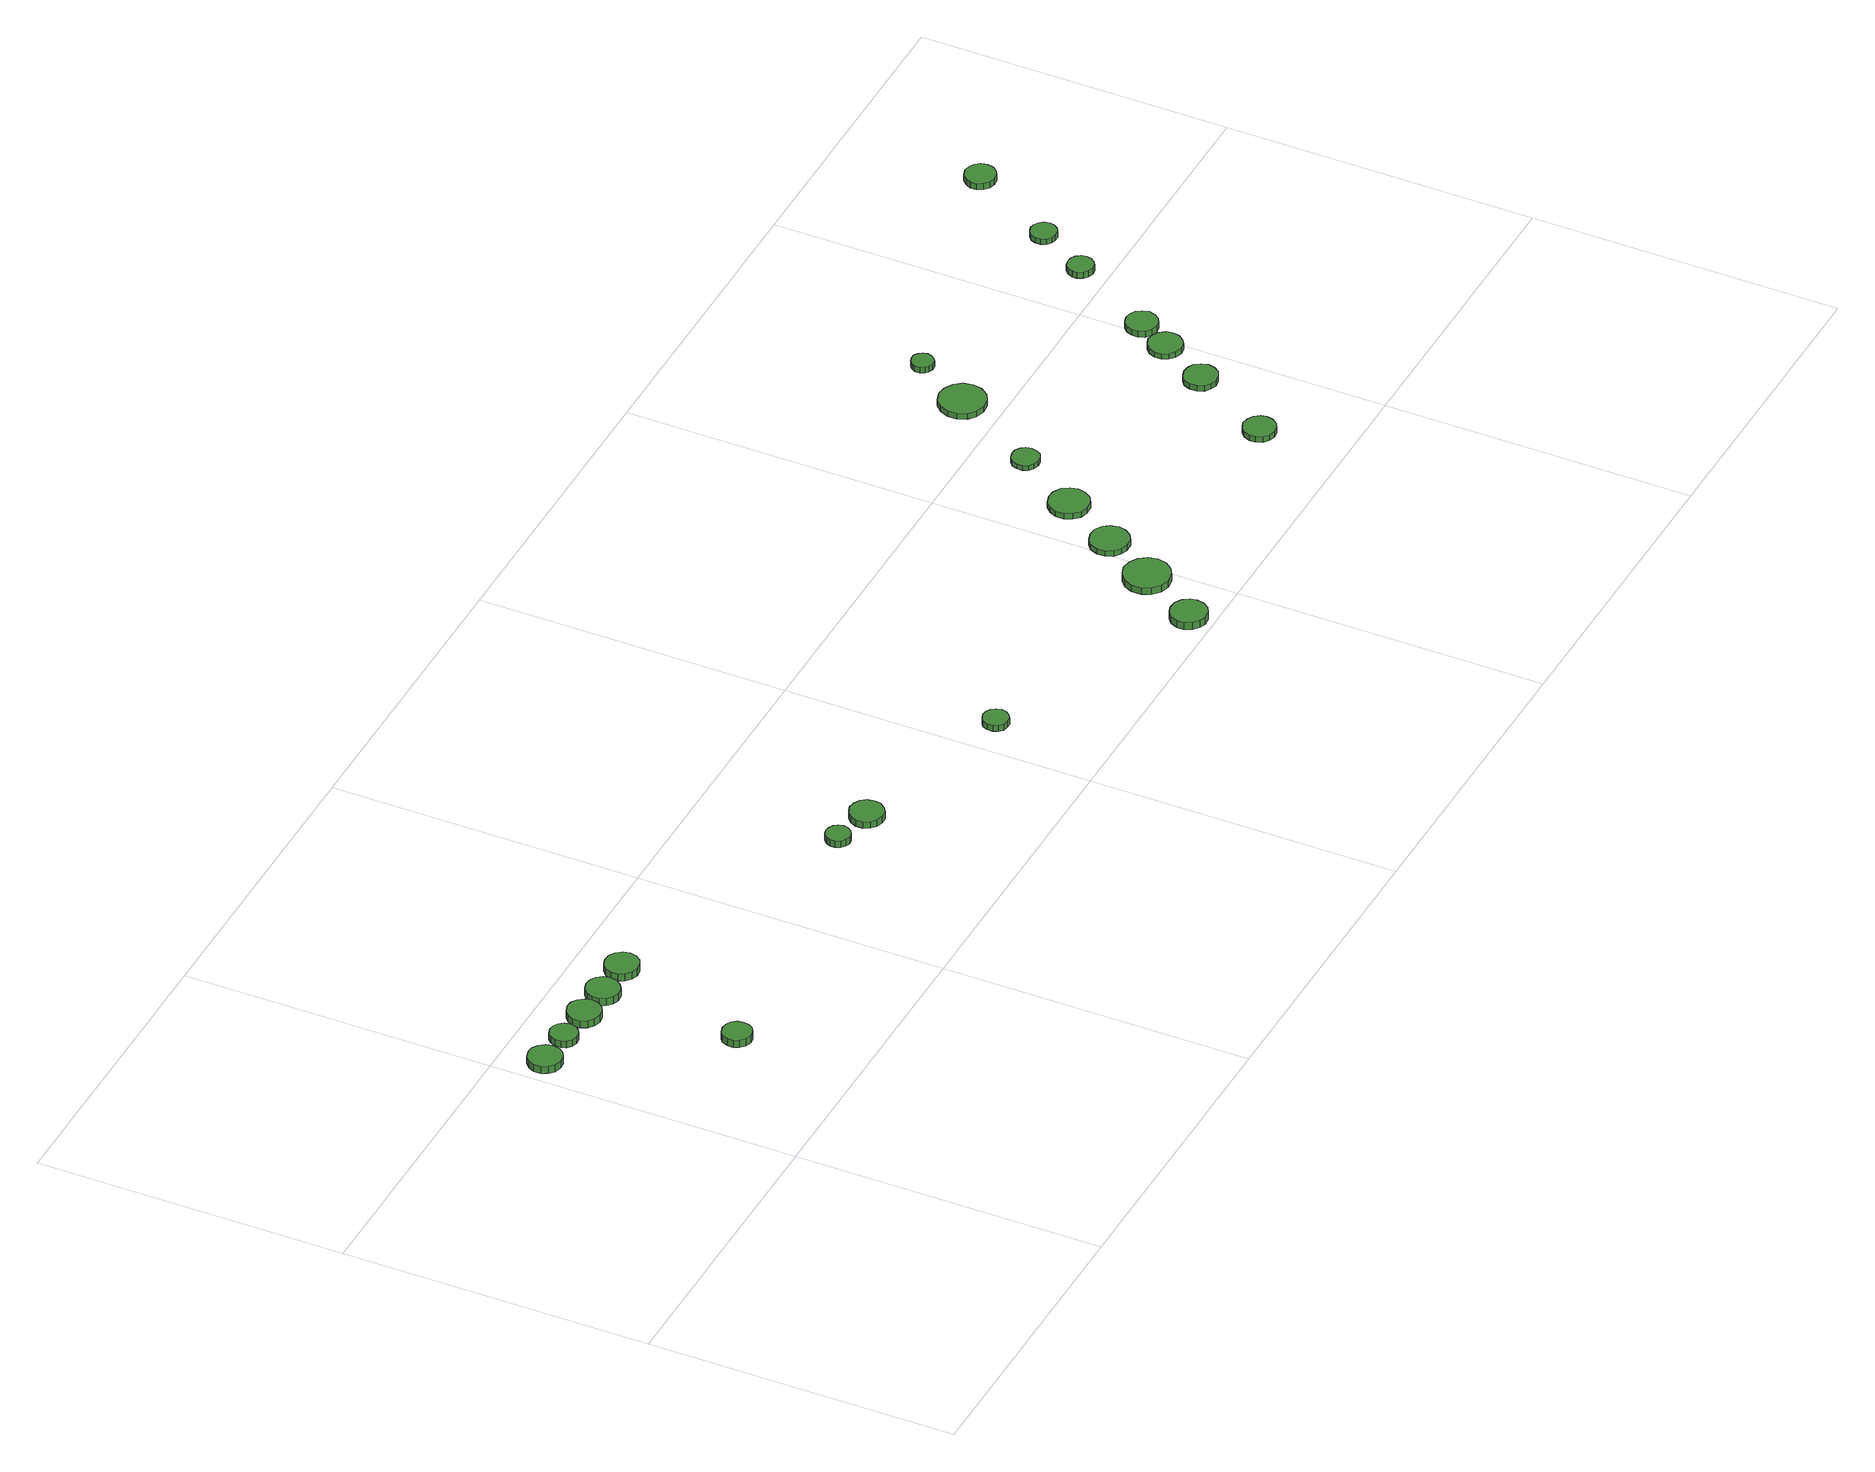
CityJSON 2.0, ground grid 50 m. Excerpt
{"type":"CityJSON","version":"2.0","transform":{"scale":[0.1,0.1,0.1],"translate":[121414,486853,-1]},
"CityObjects":{
"tree1":{"type":"SolitaryVegetationObject","attributes":{"function":"something"},"geometry":[{"type":"MultiSurface","lod":"1","boundaries":[[[0,1,2,3,4,5,6,7,8,9,10,11,12,13,14]],[[15,16,17,18,19,20,21,22,23,24,25,26,27,28,29]],[[0,29,28,1]],[[1,28,27,2]],[[2,27,26,3]],[[3,26,25,4]],[[4,25,24,5]],[[5,24,23,6]],[[6,23,22,7]],[[7,22,21,8]],[[8,21,20,9]],[[9,20,19,10]],[[10,19,18,11]],[[11,18,17,12]],[[12,17,16,13]],[[13,16,15,14]],[[14,15,29,0]]]}]},
"tree2":{"type":"SolitaryVegetationObject","attributes":{"function":"something"},"geometry":[{"type":"MultiSurface","lod":"1","boundaries":[[[30,31,32,33,34,35,36,37,38,39,40,41,42,43,44]],[[45,46,47,48,49,50,51,52,53,54,55,56,57,58,59]],[[30,59,58,31]],[[31,58,57,32]],[[32,57,56,33]],[[33,56,55,34]],[[34,55,54,35]],[[35,54,53,36]],[[36,53,52,37]],[[37,52,51,38]],[[38,51,50,39]],[[39,50,49,40]],[[40,49,48,41]],[[41,48,47,42]],[[42,47,46,43]],[[43,46,45,44]],[[44,45,59,30]]]}]},
"tree3":{"type":"SolitaryVegetationObject","attributes":{"function":"something"},"geometry":[{"type":"MultiSurface","lod":"1","boundaries":[[[60,61,62,63,64,65,66,67,68,69,70,71,72,73,74]],[[75,76,77,78,79,80,81,82,83,84,85,86,87,88,89]],[[60,89,88,61]],[[61,88,87,62]],[[62,87,86,63]],[[63,86,85,64]],[[64,85,84,65]],[[65,84,83,66]],[[66,83,82,67]],[[67,82,81,68]],[[68,81,80,69]],[[69,80,79,70]],[[70,79,78,71]],[[71,78,77,72]],[[72,77,76,73]],[[73,76,75,74]],[[74,75,89,60]]]}]},
"tree4":{"type":"SolitaryVegetationObject","attributes":{"function":"something"},"geometry":[{"type":"MultiSurface","lod":"1","boundaries":[[[90,91,92,93,94,95,96,97,98,99,100,101,102,103,104]],[[105,106,107,108,109,110,111,112,113,114,115,116,117,118,119]],[[90,119,118,91]],[[91,118,117,92]],[[92,117,116,93]],[[93,116,115,94]],[[94,115,114,95]],[[95,114,113,96]],[[96,113,112,97]],[[97,112,111,98]],[[98,111,110,99]],[[99,110,109,100]],[[100,109,108,101]],[[101,108,107,102]],[[102,107,106,103]],[[103,106,105,104]],[[104,105,119,90]]]}]},
"tree5":{"type":"SolitaryVegetationObject","attributes":{"function":"something"},"geometry":[{"type":"MultiSurface","lod":"1","boundaries":[[[120,121,122,123,124,125,126,127,128,129,130,131,132,133,134]],[[135,136,137,138,139,140,141,142,143,144,145,146,147,148,149]],[[120,149,148,121]],[[121,148,147,122]],[[122,147,146,123]],[[123,146,145,124]],[[124,145,144,125]],[[125,144,143,126]],[[126,143,142,127]],[[127,142,141,128]],[[128,141,140,129]],[[129,140,139,130]],[[130,139,138,131]],[[131,138,137,132]],[[132,137,136,133]],[[133,136,135,134]],[[134,135,149,120]]]}]},
"tree6":{"type":"SolitaryVegetationObject","attributes":{"function":"something"},"geometry":[{"type":"MultiSurface","lod":"1","boundaries":[[[150,151,152,153,154,155,156,157,158,159,160,161,162,163,164]],[[165,166,167,168,169,170,171,172,173,174,175,176,177,178,179]],[[150,179,178,151]],[[151,178,177,152]],[[152,177,176,153]],[[153,176,175,154]],[[154,175,174,155]],[[155,174,173,156]],[[156,173,172,157]],[[157,172,171,158]],[[158,171,170,159]],[[159,170,169,160]],[[160,169,168,161]],[[161,168,167,162]],[[162,167,166,163]],[[163,166,165,164]],[[164,165,179,150]]]}]},
"tree7":{"type":"SolitaryVegetationObject","attributes":{"function":"something"},"geometry":[{"type":"MultiSurface","lod":"1","boundaries":[[[180,181,182,183,184,185,186,187,188,189,190,191,192,193,194]],[[195,196,197,198,199,200,201,202,203,204,205,206,207,208,209]],[[180,209,208,181]],[[181,208,207,182]],[[182,207,206,183]],[[183,206,205,184]],[[184,205,204,185]],[[185,204,203,186]],[[186,203,202,187]],[[187,202,201,188]],[[188,201,200,189]],[[189,200,199,190]],[[190,199,198,191]],[[191,198,197,192]],[[192,197,196,193]],[[193,196,195,194]],[[194,195,209,180]]]}]},
"tree8":{"type":"SolitaryVegetationObject","attributes":{"function":"something"},"geometry":[{"type":"MultiSurface","lod":"1","boundaries":[[[210,211,212,213,214,215,216,217,218,219,220,221,222,223,224]],[[225,226,227,228,229,230,231,232,233,234,235,236,237,238,239]],[[210,239,238,211]],[[211,238,237,212]],[[212,237,236,213]],[[213,236,235,214]],[[214,235,234,215]],[[215,234,233,216]],[[216,233,232,217]],[[217,232,231,218]],[[218,231,230,219]],[[219,230,229,220]],[[220,229,228,221]],[[221,228,227,222]],[[222,227,226,223]],[[223,226,225,224]],[[224,225,239,210]]]}]},
"tree9":{"type":"SolitaryVegetationObject","attributes":{"function":"something"},"geometry":[{"type":"MultiSurface","lod":"1","boundaries":[[[240,241,242,243,244,245,246,247,248,249,250,251,252,253,254]],[[255,256,257,258,259,260,261,262,263,264,265,266,267,268,269]],[[240,269,268,241]],[[241,268,267,242]],[[242,267,266,243]],[[243,266,265,244]],[[244,265,264,245]],[[245,264,263,246]],[[246,263,262,247]],[[247,262,261,248]],[[248,261,260,249]],[[249,260,259,250]],[[250,259,258,251]],[[251,258,257,252]],[[252,257,256,253]],[[253,256,255,254]],[[254,255,269,240]]]}]},
"tree10":{"type":"SolitaryVegetationObject","attributes":{"function":"something"},"geometry":[{"type":"MultiSurface","lod":"1","boundaries":[[[270,271,272,273,274,275,276,277,278,279,280,281,282,283,284]],[[285,286,287,288,289,290,291,292,293,294,295,296,297,298,299]],[[270,299,298,271]],[[271,298,297,272]],[[272,297,296,273]],[[273,296,295,274]],[[274,295,294,275]],[[275,294,293,276]],[[276,293,292,277]],[[277,292,291,278]],[[278,291,290,279]],[[279,290,289,280]],[[280,289,288,281]],[[281,288,287,282]],[[282,287,286,283]],[[283,286,285,284]],[[284,285,299,270]]]}]},
"tree11":{"type":"SolitaryVegetationObject","attributes":{"function":"something"},"geometry":[{"type":"MultiSurface","lod":"1","boundaries":[[[300,301,302,303,304,305,306,307,308,309,310,311,312,313,314]],[[315,316,317,318,319,320,321,322,323,324,325,326,327,328,329]],[[300,329,328,301]],[[301,328,327,302]],[[302,327,326,303]],[[303,326,325,304]],[[304,325,324,305]],[[305,324,323,306]],[[306,323,322,307]],[[307,322,321,308]],[[308,321,320,309]],[[309,320,319,310]],[[310,319,318,311]],[[311,318,317,312]],[[312,317,316,313]],[[313,316,315,314]],[[314,315,329,300]]]}]},
"tree12":{"type":"SolitaryVegetationObject","attributes":{"function":"something"},"geometry":[{"type":"MultiSurface","lod":"1","boundaries":[[[330,331,332,333,334,335,336,337,338,339,340,341,342,343,344]],[[345,346,347,348,349,350,351,352,353,354,355,356,357,358,359]],[[330,359,358,331]],[[331,358,357,332]],[[332,357,356,333]],[[333,356,355,334]],[[334,355,354,335]],[[335,354,353,336]],[[336,353,352,337]],[[337,352,351,338]],[[338,351,350,339]],[[339,350,349,340]],[[340,349,348,341]],[[341,348,347,342]],[[342,347,346,343]],[[343,346,345,344]],[[344,345,359,330]]]}]},
"tree13":{"type":"SolitaryVegetationObject","attributes":{"function":"something"},"geometry":[{"type":"MultiSurface","lod":"1","boundaries":[[[360,361,362,363,364,365,366,367,368,369,370,371,372,373,374]],[[375,376,377,378,379,380,381,382,383,384,385,386,387,388,389]],[[360,389,388,361]],[[361,388,387,362]],[[362,387,386,363]],[[363,386,385,364]],[[364,385,384,365]],[[365,384,383,366]],[[366,383,382,367]],[[367,382,381,368]],[[368,381,380,369]],[[369,380,379,370]],[[370,379,378,371]],[[371,378,377,372]],[[372,377,376,373]],[[373,376,375,374]],[[374,375,389,360]]]}]},
"tree14":{"type":"SolitaryVegetationObject","attributes":{"function":"something"},"geometry":[{"type":"MultiSurface","lod":"1","boundaries":[[[390,391,392,393,394,395,396,397,398,399,400,401,402,403,404]],[[405,406,407,408,409,410,411,412,413,414,415,416,417,418,419]],[[390,419,418,391]],[[391,418,417,392]],[[392,417,416,393]],[[393,416,415,394]],[[394,415,414,395]],[[395,414,413,396]],[[396,413,412,397]],[[397,412,411,398]],[[398,411,410,399]],[[399,410,409,400]],[[400,409,408,401]],[[401,408,407,402]],[[402,407,406,403]],[[403,406,405,404]],[[404,405,419,390]]]}]},
"tree15":{"type":"SolitaryVegetationObject","attributes":{"function":"something"},"geometry":[{"type":"MultiSurface","lod":"1","boundaries":[[[420,421,422,423,424,425,426,427,428,429,430,431,432,433,434]],[[435,436,437,438,439,440,441,442,443,444,445,446,447,448,449]],[[420,449,448,421]],[[421,448,447,422]],[[422,447,446,423]],[[423,446,445,424]],[[424,445,444,425]],[[425,444,443,426]],[[426,443,442,427]],[[427,442,441,428]],[[428,441,440,429]],[[429,440,439,430]],[[430,439,438,431]],[[431,438,437,432]],[[432,437,436,433]],[[433,436,435,434]],[[434,435,449,420]]]}]},
"tree16":{"type":"SolitaryVegetationObject","attributes":{"function":"something"},"geometry":[{"type":"MultiSurface","lod":"1","boundaries":[[[450,451,452,453,454,455,456,457,458,459,460,461,462,463,464]],[[465,466,467,468,469,470,471,472,473,474,475,476,477,478,479]],[[450,479,478,451]],[[451,478,477,452]],[[452,477,476,453]],[[453,476,475,454]],[[454,475,474,455]],[[455,474,473,456]],[[456,473,472,457]],[[457,472,471,458]],[[458,471,470,459]],[[459,470,469,460]],[[460,469,468,461]],[[461,468,467,462]],[[462,467,466,463]],[[463,466,465,464]],[[464,465,479,450]]]}]},
"tree17":{"type":"SolitaryVegetationObject","attributes":{"function":"something"},"geometry":[{"type":"MultiSurface","lod":"1","boundaries":[[[480,481,482,483,484,485,486,487,488,489,490,491,492,493,494]],[[495,496,497,498,499,500,501,502,503,504,505,506,507,508,509]],[[480,509,508,481]],[[481,508,507,482]],[[482,507,506,483]],[[483,506,505,484]],[[484,505,504,485]],[[485,504,503,486]],[[486,503,502,487]],[[487,502,501,488]],[[488,501,500,489]],[[489,500,499,490]],[[490,499,498,491]],[[491,498,497,492]],[[492,497,496,493]],[[493,496,495,494]],[[494,495,509,480]]]}]},
"tree18":{"type":"SolitaryVegetationObject","attributes":{"function":"something"},"geometry":[{"type":"MultiSurface","lod":"1","boundaries":[[[510,511,512,513,514,515,516,517,518,519,520,521,522,523,524]],[[525,526,527,528,529,530,531,532,533,534,535,536,537,538,539]],[[510,539,538,511]],[[511,538,537,512]],[[512,537,536,513]],[[513,536,535,514]],[[514,535,534,515]],[[515,534,533,516]],[[516,533,532,517]],[[517,532,531,518]],[[518,531,530,519]],[[519,530,529,520]],[[520,529,528,521]],[[521,528,527,522]],[[522,527,526,523]],[[523,526,525,524]],[[524,525,539,510]]]}]},
"tree19":{"type":"SolitaryVegetationObject","attributes":{"function":"something"},"geometry":[{"type":"MultiSurface","lod":"1","boundaries":[[[540,541,542,543,544,545,546,547,548,549,550,551,552,553,554]],[[555,556,557,558,559,560,561,562,563,564,565,566,567,568,569]],[[540,569,568,541]],[[541,568,567,542]],[[542,567,566,543]],[[543,566,565,544]],[[544,565,564,545]],[[545,564,563,546]],[[546,563,562,547]],[[547,562,561,548]],[[548,561,560,549]],[[549,560,559,550]],[[550,559,558,551]],[[551,558,557,552]],[[552,557,556,553]],[[553,556,555,554]],[[554,555,569,540]]]}]},
"tree20":{"type":"SolitaryVegetationObject","attributes":{"function":"something"},"geometry":[{"type":"MultiSurface","lod":"1","boundaries":[[[570,571,572,573,574,575,576,577,578,579,580,581,582,583,584]],[[585,586,587,588,589,590,591,592,593,594,595,596,597,598,599]],[[570,599,598,571]],[[571,598,597,572]],[[572,597,596,573]],[[573,596,595,574]],[[574,595,594,575]],[[575,594,593,576]],[[576,593,592,577]],[[577,592,591,578]],[[578,591,590,579]],[[579,590,589,580]],[[580,589,588,581]],[[581,588,587,582]],[[582,587,586,583]],[[583,586,585,584]],[[584,585,599,570]]]}]},
"tree21":{"type":"SolitaryVegetationObject","attributes":{"function":"something"},"geometry":[{"type":"MultiSurface","lod":"1","boundaries":[[[600,601,602,603,604,605,606,607,608,609,610,611,612,613,614]],[[615,616,617,618,619,620,621,622,623,624,625,626,627,628,629]],[[600,629,628,601]],[[601,628,627,602]],[[602,627,626,603]],[[603,626,625,604]],[[604,625,624,605]],[[605,624,623,606]],[[606,623,622,607]],[[607,622,621,608]],[[608,621,620,609]],[[609,620,619,610]],[[610,619,618,611]],[[611,618,617,612]],[[612,617,616,613]],[[613,616,615,614]],[[614,615,629,600]]]}]},
"tree22":{"type":"SolitaryVegetationObject","attributes":{"function":"something"},"geometry":[{"type":"MultiSurface","lod":"1","boundaries":[[[630,631,632,633,634,635,636,637,638,639,640,641,642,643,644]],[[645,646,647,648,649,650,651,652,653,654,655,656,657,658,659]],[[630,659,658,631]],[[631,658,657,632]],[[632,657,656,633]],[[633,656,655,634]],[[634,655,654,635]],[[635,654,653,636]],[[636,653,652,637]],[[637,652,651,638]],[[638,651,650,639]],[[639,650,649,640]],[[640,649,648,641]],[[641,648,647,642]],[[642,647,646,643]],[[643,646,645,644]],[[644,645,659,630]]]}]},
"tree23":{"type":"SolitaryVegetationObject","attributes":{"function":"something"},"geometry":[{"type":"MultiSurface","lod":"1","boundaries":[[[660,661,662,663,664,665,666,667,668,669,670,671,672,673,674]],[[675,676,677,678,679,680,681,682,683,684,685,686,687,688,689]],[[660,689,688,661]],[[661,688,687,662]],[[662,687,686,663]],[[663,686,685,664]],[[664,685,684,665]],[[665,684,683,666]],[[666,683,682,667]],[[667,682,681,668]],[[668,681,680,669]],[[669,680,679,670]],[[670,679,678,671]],[[671,678,677,672]],[[672,677,676,673]],[[673,676,675,674]],[[674,675,689,660]]]}]}
},
"vertices":[
[61,426,27],[59,437,27],[52,446,27],[43,452,27],[32,453,27],[21,450,27],[13,442,27],[8,432,27],[8,421,27],[13,411,27],[21,403,27],[32,400,27],[43,401,27],[52,406,27],[59,415,27],[59,415,14],[52,406,14],[43,401,14],[32,400,14],[21,403,14],[13,411,14],[8,421,14],[8,432,14],[13,442,14],[21,450,14],[32,453,14],[43,452,14],[52,446,14],[59,437,14],[61,426,14],
[121,427,25],[119,436,25],[114,443,25],[106,448,25],[97,449,25],[88,446,25],[81,440,25],[78,432,25],[78,422,25],[81,414,25],[88,408,25],[97,405,25],[106,406,25],[114,411,25],[119,418,25],[119,418,13],[114,411,13],[106,406,13],[97,405,13],[88,408,13],[81,414,13],[78,422,13],[78,432,13],[81,440,13],[88,446,13],[97,449,13],[106,448,13],[114,443,13],[119,436,13],[121,427,13],
[237,199,24],[235,209,24],[230,216,24],[221,221,24],[212,222,24],[202,219,24],[195,213,24],[191,204,24],[191,194,24],[195,186,24],[202,179,24],[212,176,24],[221,177,24],[230,182,24],[235,190,24],[235,190,11],[230,182,11],[221,177,11],[212,176,11],[202,179,11],[195,186,11],[191,194,11],[191,204,11],[195,213,11],[202,219,11],[212,222,11],[221,221,11],[230,216,11],[235,209,11],[237,199,11],
[187,423,25],[185,434,25],[178,443,25],[169,449,25],[158,450,25],[147,446,25],[139,439,25],[134,429,25],[134,418,25],[139,407,25],[147,400,25],[158,397,25],[169,398,25],[178,403,25],[185,412,25],[185,412,12],[178,403,12],[169,398,12],[158,397,12],[147,400,12],[139,407,12],[134,418,12],[134,429,12],[139,439,12],[147,446,12],[158,450,12],[169,449,12],[178,443,12],[185,434,12],[187,423,12],
[247,422,25],[245,433,25],[238,442,25],[229,447,25],[217,448,25],[207,445,25],[199,437,25],[194,427,25],[194,416,25],[199,406,25],[207,398,25],[217,395,25],[229,396,25],[238,402,25],[245,411,25],[245,411,12],[238,402,12],[229,396,12],[217,395,12],[207,398,12],[199,406,12],[194,416,12],[194,427,12],[199,437,12],[207,445,12],[217,448,12],[229,447,12],[238,442,12],[245,433,12],[247,422,12],
[314,422,24],[312,433,24],[305,442,24],[295,448,24],[284,449,24],[274,446,24],[265,438,24],[261,428,24],[261,417,24],[265,407,24],[274,399,24],[284,396,24],[295,397,24],[305,402,24],[312,411,24],[312,411,11],[305,402,11],[295,397,11],[284,396,11],[274,399,11],[265,407,11],[261,417,11],[261,428,11],[265,438,11],[274,446,11],[284,449,11],[295,448,11],[305,442,11],[312,433,11],[314,422,11],
[732,274,19],[730,282,19],[725,288,19],[718,292,19],[710,293,19],[703,291,19],[696,285,19],[693,278,19],[693,270,19],[696,262,19],[703,257,19],[710,254,19],[718,255,19],[725,259,19],[730,266,19],[730,266,7],[725,259,7],[718,255,7],[710,254,7],[703,257,7],[696,262,7],[693,270,7],[693,278,7],[696,285,7],[703,291,7],[710,293,7],[718,292,7],[725,288,7],[730,282,7],[732,274,7],
[805,259,19],[803,270,19],[796,279,19],[787,284,19],[776,286,19],[765,282,19],[757,275,19],[752,264,19],[752,253,19],[757,243,19],[765,236,19],[776,232,19],[787,233,19],[796,239,19],[803,248,19],[803,248,7],[796,239,7],[787,233,7],[776,232,7],[765,236,7],[757,243,7],[752,253,7],[752,264,7],[757,275,7],[765,282,7],[776,286,7],[787,284,7],[796,279,7],[803,270,7],[805,259,7],
[1085,186,18],[1083,194,18],[1078,201,18],[1071,205,18],[1062,206,18],[1054,203,18],[1048,198,18],[1045,190,18],[1045,181,18],[1048,174,18],[1054,168,18],[1062,166,18],[1071,166,18],[1078,171,18],[1083,177,18],[1083,177,7],[1078,171,7],[1071,166,7],[1062,166,7],[1054,168,7],[1048,174,7],[1045,181,7],[1045,190,7],[1048,198,7],[1054,203,7],[1062,206,7],[1071,205,7],[1078,201,7],[1083,194,7],[1085,186,7],
[1443,39,21],[1441,50,21],[1434,60,21],[1423,66,21],[1411,67,21],[1400,64,21],[1391,56,21],[1386,45,21],[1386,33,21],[1391,22,21],[1400,14,21],[1411,10,21],[1423,11,21],[1434,17,21],[1441,27,21],[1441,27,8],[1434,17,8],[1423,11,8],[1411,10,8],[1400,14,8],[1391,22,8],[1386,33,8],[1386,45,8],[1391,56,8],[1400,64,8],[1411,67,8],[1423,66,8],[1434,60,8],[1441,50,8],[1443,39,8],
[1509,135,19],[1506,150,19],[1497,162,19],[1484,170,19],[1468,172,19],[1454,167,19],[1442,157,19],[1436,143,19],[1436,127,19],[1442,113,19],[1454,103,19],[1468,98,19],[1484,100,19],[1497,108,19],[1506,120,19],[1506,120,7],[1497,108,7],[1484,100,7],[1468,98,7],[1454,103,7],[1442,113,7],[1436,127,7],[1436,143,7],[1442,157,7],[1454,167,7],[1468,172,7],[1484,170,7],[1497,162,7],[1506,150,7],[1509,135,7],
[1556,221,17],[1553,234,17],[1546,244,17],[1535,251,17],[1522,252,17],[1510,248,17],[1500,240,17],[1495,228,17],[1495,215,17],[1500,203,17],[1510,195,17],[1522,191,17],[1535,192,17],[1546,199,17],[1553,209,17],[1553,209,7],[1546,199,7],[1535,192,7],[1522,191,7],[1510,195,7],[1500,203,7],[1495,215,7],[1495,228,7],[1500,240,7],[1510,248,7],[1522,252,7],[1535,251,7],[1546,244,7],[1553,234,7],[1556,221,7],
[1612,315,17],[1609,327,17],[1602,338,17],[1590,345,17],[1577,346,17],[1564,342,17],[1555,333,17],[1549,321,17],[1549,308,17],[1555,296,17],[1564,287,17],[1577,283,17],[1590,284,17],[1602,291,17],[1609,302,17],[1609,302,7],[1602,291,7],[1590,284,7],[1577,283,7],[1564,287,7],[1555,296,7],[1549,308,7],[1549,321,7],[1555,333,7],[1564,342,7],[1577,346,7],[1590,345,7],[1602,338,7],[1609,327,7],[1612,315,7],
[1671,419,16],[1669,428,16],[1664,435,16],[1656,440,16],[1647,440,16],[1638,438,16],[1631,432,16],[1628,423,16],[1628,414,16],[1631,406,16],[1638,400,16],[1647,397,16],[1656,398,16],[1664,402,16],[1669,410,16],[1669,410,7],[1664,402,7],[1656,398,7],[1647,397,7],[1638,400,7],[1631,406,7],[1628,414,7],[1628,423,7],[1631,432,7],[1638,438,7],[1647,440,7],[1656,440,7],[1664,435,7],[1669,428,7],[1671,419,7],
[1771,563,16],[1768,578,16],[1759,590,16],[1745,598,16],[1730,600,16],[1715,595,16],[1704,584,16],[1698,570,16],[1698,555,16],[1704,541,16],[1715,531,16],[1730,526,16],[1745,528,16],[1759,535,16],[1768,548,16],[1768,548,6],[1759,535,6],[1745,528,6],[1730,526,6],[1715,531,6],[1704,541,6],[1698,555,6],[1698,570,6],[1704,584,6],[1715,595,6],[1730,600,6],[1745,598,6],[1759,590,6],[1768,578,6],[1771,563,6],
[1889,139,17],[1887,149,17],[1880,158,17],[1871,163,17],[1860,165,17],[1850,161,17],[1842,154,17],[1838,144,17],[1838,134,17],[1842,124,17],[1850,117,17],[1860,114,17],[1871,115,17],[1880,120,17],[1887,129,17],[1887,129,7],[1880,120,7],[1871,115,7],[1860,114,7],[1850,117,7],[1842,124,7],[1838,134,7],[1838,144,7],[1842,154,7],[1850,161,7],[1860,165,7],[1871,163,7],[1880,158,7],[1887,149,7],[1889,139,7],
[1809,656,16],[1807,663,16],[1803,669,16],[1797,673,16],[1789,673,16],[1782,671,16],[1777,666,16],[1774,660,16],[1774,652,16],[1777,645,16],[1782,641,16],[1789,638,16],[1797,639,16],[1803,643,16],[1807,649,16],[1807,649,6],[1803,643,6],[1797,639,6],[1789,638,6],[1782,641,6],[1777,645,6],[1774,652,6],[1774,660,6],[1777,666,6],[1782,671,6],[1789,673,6],[1797,673,6],[1803,669,6],[1807,663,6],[1809,656,6],
[1964,271,17],[1961,282,17],[1955,291,17],[1945,296,17],[1934,297,17],[1924,294,17],[1915,287,17],[1911,277,17],[1911,265,17],[1915,255,17],[1924,248,17],[1934,244,17],[1945,246,17],[1955,251,17],[1961,260,17],[1961,260,7],[1955,251,7],[1945,246,7],[1934,244,7],[1924,248,7],[1915,255,7],[1911,265,7],[1911,277,7],[1915,287,7],[1924,294,7],[1934,297,7],[1945,296,7],[1955,291,7],[1961,282,7],[1964,271,7],
[2011,352,16],[2009,363,16],[2002,372,16],[1993,377,16],[1982,379,16],[1971,375,16],[1963,368,16],[1958,357,16],[1958,346,16],[1963,336,16],[1971,329,16],[1982,325,16],[1993,326,16],[2002,332,16],[2009,341,16],[2009,341,6],[2002,332,6],[1993,326,6],[1982,325,6],[1971,329,6],[1963,336,6],[1958,346,6],[1958,357,6],[1963,368,6],[1971,375,6],[1982,379,6],[1993,377,6],[2002,372,6],[2009,363,6],[2011,352,6],
[2041,405,17],[2038,415,17],[2032,424,17],[2023,429,17],[2013,430,17],[2003,427,17],[1995,420,17],[1991,410,17],[1991,400,17],[1995,390,17],[2003,383,17],[2013,380,17],[2023,381,17],[2032,386,17],[2038,395,17],[2038,395,6],[2032,386,6],[2023,381,6],[2013,380,6],[2003,383,6],[1995,390,6],[1991,400,6],[1991,410,6],[1995,420,6],[2003,427,6],[2013,430,6],[2023,429,6],[2032,424,6],[2038,415,6],[2041,405,6],
[2120,546,17],[2118,554,17],[2113,561,17],[2106,565,17],[2097,566,17],[2089,564,17],[2083,558,17],[2079,550,17],[2079,542,17],[2083,534,17],[2089,528,17],[2097,525,17],[2106,526,17],[2113,531,17],[2118,537,17],[2118,537,6],[2113,531,6],[2106,526,6],[2097,525,6],[2089,528,6],[2083,534,6],[2079,542,6],[2079,550,6],[2083,558,6],[2089,564,6],[2097,566,6],[2106,565,6],[2113,561,6],[2118,554,6],[2120,546,6],
[2170,630,16],[2168,638,16],[2163,645,16],[2155,650,16],[2147,651,16],[2139,648,16],[2132,642,16],[2129,634,16],[2129,626,16],[2132,618,16],[2139,612,16],[2147,610,16],[2155,610,16],[2163,615,16],[2168,622,16],[2168,622,6],[2163,615,6],[2155,610,6],[2147,610,6],[2139,612,6],[2132,618,6],[2129,626,6],[2129,634,6],[2132,642,6],[2139,648,6],[2147,651,6],[2155,650,6],[2163,645,6],[2168,638,6],[2170,630,6],
[2255,773,17],[2253,783,17],[2247,791,17],[2238,796,17],[2228,797,17],[2218,794,17],[2211,787,17],[2206,778,17],[2206,768,17],[2211,759,17],[2218,752,17],[2228,749,17],[2238,750,17],[2247,755,17],[2253,763,17],[2253,763,6],[2247,755,6],[2238,750,6],[2228,749,6],[2218,752,6],[2211,759,6],[2206,768,6],[2206,778,6],[2211,787,6],[2218,794,6],[2228,797,6],[2238,796,6],[2247,791,6],[2253,783,6],[2255,773,6]
]}
